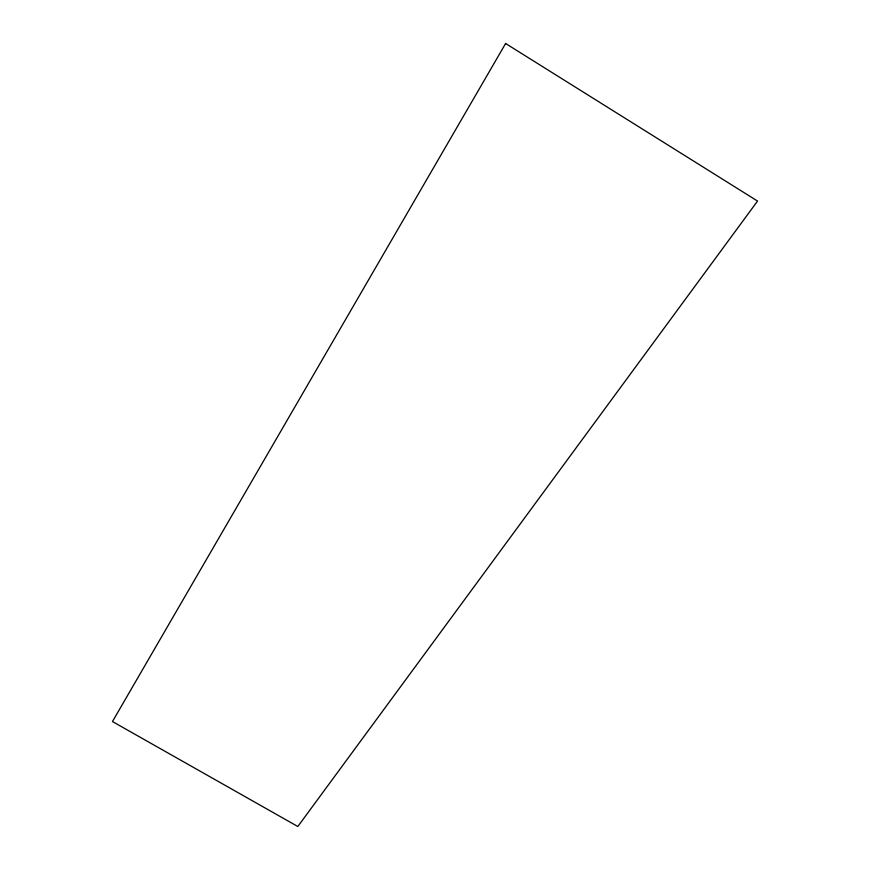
<?xml version="1.0" encoding="UTF-8"?>
<svg xmlns="http://www.w3.org/2000/svg" width="870" height="870" viewBox="0 0 870 870"><rect width="100%" height="100%" fill="white"/><g stroke="black" fill="none" stroke-linecap="round" stroke-linejoin="round"><path stroke-width="1.3" d="M505.611 43.5L112.458 721.545L297.823 826.5L757.542 201.068L505.611 43.5"/></g></svg>
